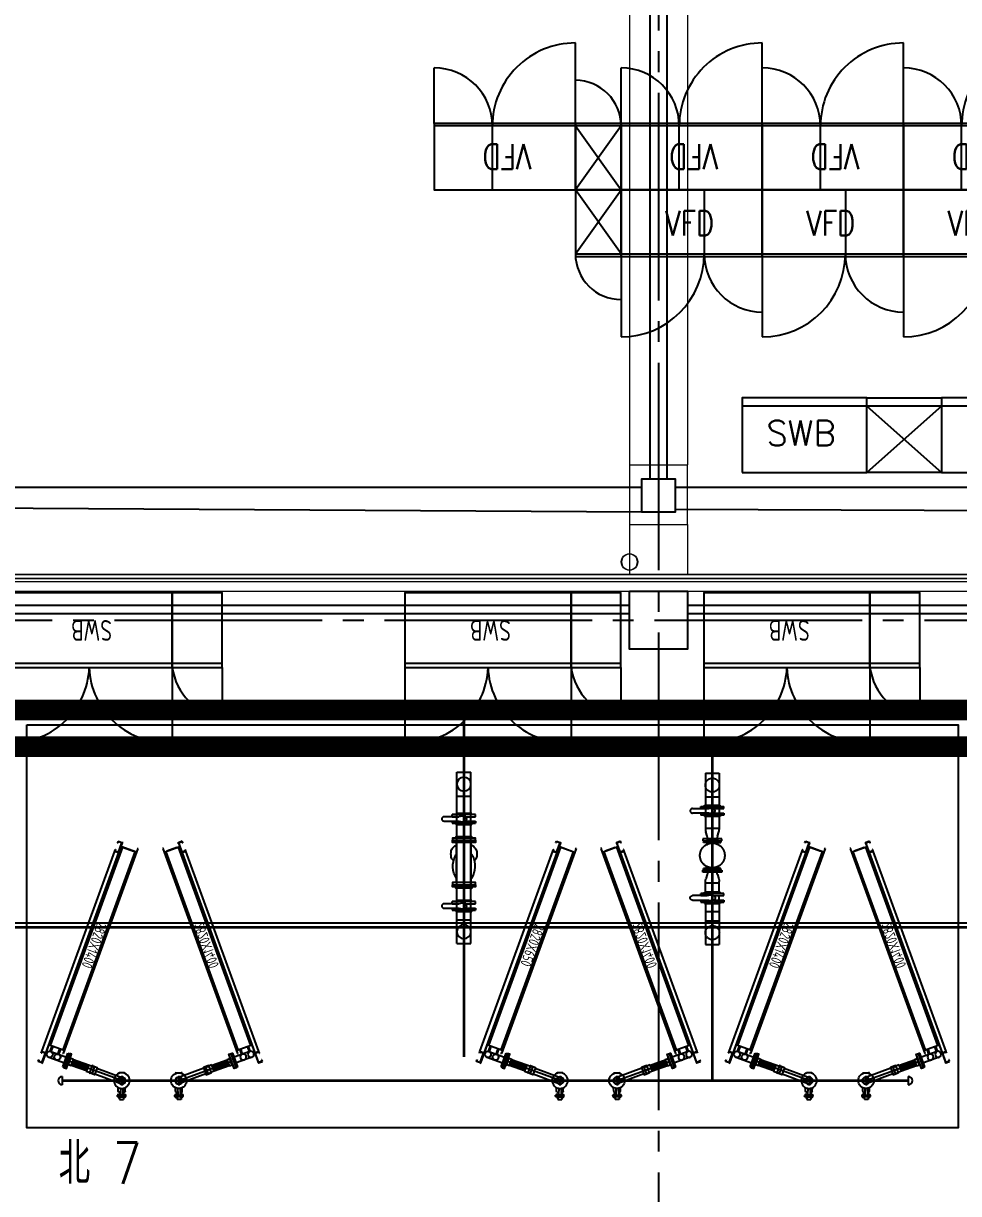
# Model space of a CAD drawing. Extents: x -18489 to 195597, y -1599 to 112111.
# Drawn here: x 8595 to 9721, y 8309 to 9719 of the extents above; entities that cross this region are included whole.
import ezdxf
from ezdxf.enums import TextEntityAlignment as Align

# ---------------------------------------------------------------- set-up
doc = ezdxf.new("R2010")
doc.units = 0
doc.header["$LTSCALE"] = 100
doc.linetypes.add('188K-SM-07-F10-MECH-CR PIPE-Y2257103$0$XFM1Q20-200k$0$CENTER', pattern=[2, 1.25, -0.25, 0.25, -0.25])
doc.linetypes.add('X-S-FAB-L10$0$COL-CEN-LIN', pattern=[3.25, 2.5, -0.25, 0.25, -0.25])
for name, color, linetype in [('188K-SM-03-F10-ARCH-PA-Y2257103$0$K-AREA', 53, 'Continuous'), ('188K-SM-03-F10-ARCH-PA-Y2257103$0$K-P1S-4.2-單抗', 53, 'Continuous'), ('188K-SM-03-F10-ARCH-PA-Y2257103$0$K-岩棉 2hr 7.5-非抗', 53, 'Continuous'), ('188K-SM-03-F10-ELEC-EQ-Y2257103$0$E-PANEL', 255, 'Continuous'), ('188K-SM-03-F10-ELEC-EQ-Y2257103$0$E-PNL-TEXT', 3, 'Continuous'), ('188K-SM-03-F10-ELEC-EQ-Y2257103$0$E-SWB-EQ', 140, 'Continuous'), ('188K-SM-03-F10-ELEC-EQ-Y2257103$0$E-VFD-PNL', 150, 'Continuous'), ('188K-SM-03-F10-ELEC-EQ-Y2257103$0$E-VFD-PNL-FUTURE', 9, 'Continuous'), ('188K-SM-07-F10-MECH-CR PIPE-Y2257103$0$00_AC_CHS_12℃', 4, 'Continuous'), ('188K-SM-07-F10-MECH-CR PIPE-Y2257103$0$00_AC_CHS_20℃', 3, 'Continuous'), ('188K-SM-07-F10-MECH-CR PIPE-Y2257103$0$00_DCC', 7, 'Continuous'), ('188K-SM-07-F10-MECH-CR PIPE-Y2257103$0$00_閥站分組', 1, 'Continuous'), ('188K-SM-07-F10-MECH-CR PIPE-Y2257103$0$XFM1Q20-200k$0$U-PCW-V', 2, 'Continuous'), ('X-S-FAB-L10$0$0-DIM-TXT', 8, 'Continuous'), ('X-S-FAB-L10$0$A-OBJE-MEP', 8, 'Continuous'), ('X-S-FAB-L10$0$A-WALL-EX', 8, 'Continuous'), ('X-S-FAB-L10$0$BLOCK', 8, 'Continuous'), ('X-S-FAB-L10$0$CCL', 8, 'X-S-FAB-L10$0$COL-CEN-LIN'), ('X-S-FAB-L10$0$COL-S', 8, 'Continuous'), ('X-S-FAB-L10$0$S-BEAM-SHOW', 8, 'Continuous'), ('X-S-FAB-L10$0$S-FNDN', 8, 'Continuous'), ('X-S-FAB-L10$0$S-SLAB-SHOW', 8, 'Continuous'), ('X-S-FAB-L10$0$Steel Frame-188K', 8, 'Continuous')]:
    doc.layers.add(name, color=color, linetype=linetype)
doc.styles.add('188K-SM-03-F10-ELEC-EQ-Y2257103$0$aa-txt', font='simplex.shx', dxfattribs={"width": 0.6})
doc.styles.add('188K-SM-03-F10-ELEC-EQ-Y2257103$0$F22P1-SM-03-FB2-PCW-ELEC-EQ-Y2221805$0$E-ST', font='ROMANS.shx', dxfattribs={"bigfont": 'chineset.shx'})
doc.styles.add('188K-SM-03-F10-ELEC-EQ-Y2257103$0$X-F-L25-E-PDP-EQ-200K$0$AA-TXT', font='isocp.shx', dxfattribs={"bigfont": 'chineset.shx'})
doc.styles.add('188K-SM-07-F10-MECH-CR PIPE-Y2257103$0$XFM1Q20-200k$0$12P7-XCM2P10$0$AA-TXT', font='simplex.shx', dxfattribs={"bigfont": 'china.shx'})
doc.styles.add('188K-SM-07-F10-MECH-CR PIPE-Y2257103$0$XFM1Q20-200k$0$aa-txt', font='isocp.shx', dxfattribs={"bigfont": 'chineset.shx'})
doc.styles.add('X-S-FAB-L10$0$CHINA', font='simplex.shx', dxfattribs={"width": 0.75, "bigfont": 'chineset.shx'})
doc.styles.add('X-S-FAB-L10$0$Standard', font='', dxfattribs={"width": 0.8})
doc.styles.add('X-S-FAB-L10$0$TG_NOTE_TEXT', font='simplex.shx', dxfattribs={"width": 0.75, "bigfont": 'chineset.shx'})
doc.styles.get('X-S-FAB-L10$0$Standard').set_extended_font_data('Microsoft JhengHei')

# ---------------------------------------------------------------- blocks, each defined once
blk = doc.blocks.new('X-S-FAB-L10$0$FAB2-L05')
at = {"layer": 'X-S-FAB-L10$0$CCL'}
for p, q in [((-16800, 11005), (-16800, 0)), ((-26880, 9720), (1210, 9720))]:
    blk.add_line(p, q, dxfattribs=at)
at = {"layer": 'X-S-FAB-L10$0$COL-S'}
for points in [[(-16820, 9890), (-16780, 9890), (-16780, 9850), (-16820, 9850)], [(-16835, 9755), (-16765, 9755), (-16765, 9685), (-16835, 9685)]]:
    blk.add_lwpolyline(points, close=True, dxfattribs=at)
blk = doc.blocks.new('X-S-FAB-L10')
at = {"layer": 'X-S-FAB-L10$0$A-OBJE-MEP', "lineweight": 0, "flags": 128}
blk.add_lwpolyline([(9334.5, 9070, 1), (9315.5, 9070, 1)], format="xyb", close=True, dxfattribs=at)
at = {"layer": 'X-S-FAB-L10$0$A-OBJE-MEP', "lineweight": 0}
blk.add_circle((9325, 9070), 10, dxfattribs=at)
at = {"layer": 'X-S-FAB-L10$0$A-WALL-EX', "lineweight": 0}
blk.add_line((7705, 9046.5), (12670, 9046.5), dxfattribs=at)
at = {"layer": 'X-S-FAB-L10$0$A-WALL-EX', "lineweight": 0, "flags": 128}
for points in [[(12670, 9050), (7705, 9050)], [(7705, 9050), (12670, 9050)], [(7705, 9050), (12670, 9050)], [(7705, 9050), (12670, 9050)], [(7705, 9050), (12670, 9050)], [(7705, 9050), (12670, 9050)], [(7705, 9050), (12670, 9050)], [(7705, 9050), (12670, 9050)], [(7705, 9035), (12685, 9035)]]:
    blk.add_lwpolyline(points, dxfattribs=at)
at = {"layer": 'X-S-FAB-L10$0$COL-S'}
for p, q in [((9340, 9170), (9380, 9170)), ((9340, 9130), (9340, 9170)), ((9380, 9170), (9380, 9130)), ((9380, 9130), (9340, 9130)), ((9325, 9035), (9395, 9035)), ((9325, 8965), (9325, 9035)), ((9395, 9035), (9395, 8965)), ((9395, 8965), (9325, 8965))]:
    blk.add_line(p, q, dxfattribs=at)
at = {"layer": 'X-S-FAB-L10$0$S-BEAM-SHOW', "lineweight": 0, "flags": 128}
for points in [[(9325, 9878), (9325, 9187)], [(9395, 9878), (9395, 9187)], [(9325, 9187), (9395, 9187)], [(9325, 9187), (9325, 9115)], [(9395, 9115), (9395, 9187)], [(9325, 9115), (9395, 9115)], [(9325, 9115), (9325, 9055)], [(9395, 9115), (9395, 9055)], [(9325, 9055), (9395, 9055)]]:
    blk.add_lwpolyline(points, dxfattribs=at)
at = {"layer": 'X-S-FAB-L10$0$S-FNDN', "lineweight": 0, "flags": 128}
blk.add_lwpolyline([(11935, 9055), (4350, 9055), (4350, 7470), (9330, 7470), (9330, -55), (11935, -55), (11935, 4530), (11070, 4530), (11070, 5003), (11935, 5003)], close=True, dxfattribs=at)
at = {"layer": 'X-S-FAB-L10$0$S-SLAB-SHOW', "lineweight": 0, "flags": 128}
blk.add_lwpolyline([(8063, 9055), (11917, 9055), (11917, 9950), (8063, 9950)], close=True, dxfattribs=at)
at = {"layer": 'X-S-FAB-L10$0$Steel Frame-188K'}
blk.add_lwpolyline([(10180, 9130), (9380, 9133.226), (9380, 9130), (9340, 9130), (8540, 9134.878), (8540, 9130), (8500, 9130), (7700, 9140), (7700, 9130), (7660, 9130), (7660, 9170), (7670, 9170), (7670, 9396.09), (6850, 9396.09)], dxfattribs=at)
for points in [[(9350, 9904), (8540, 9904), (8540, 9894), (8530, 9894), (8530, 9170), (8540, 9170), (8540, 9160), (9340, 9160), (9340, 9170), (9350, 9170)], [(10190, 9894), (10180, 9894), (10180, 9904), (9370, 9904), (9370, 9170), (9380, 9170), (9380, 9160), (10180, 9160), (10180, 9170), (10190, 9170)]]:
    blk.add_lwpolyline(points, close=True, dxfattribs=at)
at = {"layer": 'X-S-FAB-L10$0$BLOCK'}
blk.add_blockref('X-S-FAB-L10$0$FAB2-L05', (26160, -720), dxfattribs=at)
at = {"style": 'X-S-FAB-L10$0$TG_NOTE_TEXT', "width": 0.5, "flags": 1}
for p in [(7463.301, 9020), (18268.251, 8649), (11197.77, 4800.167), (16485.801, 4800.167), (25420.27, 2635), (13360, 320.001, 0), (7463.301, -33.333)]:
    blk.add_attdef('WH', text='', height=20, dxfattribs=at).set_placement(p, align=Align.BOTTOM_LEFT)
at = {"width": 0.5}
for style, p in [('X-S-FAB-L10$0$TG_NOTE_TEXT', (7585, 9020)), ('X-S-FAB-L10$0$TG_NOTE_TEXT', (18389.95, 8649)), ('X-S-FAB-L10$0$TG_NOTE_TEXT', (11117.5, 4813.5)), ('X-S-FAB-L10$0$TG_NOTE_TEXT', (16607.5, 4813.5)), ('X-S-FAB-L10$0$TG_NOTE_TEXT', (25350, 2635)), ('X-S-FAB-L10$0$Standard', (13129.375, 325.001, 0)), ('X-S-FAB-L10$0$TG_NOTE_TEXT', (7585, -20))]:
    blk.add_attdef('DESC', text='', height=10, dxfattribs=dict(at, style=style)).set_placement(p, align=Align.BOTTOM_LEFT)
for tag, style, p in [('TYPE', 'X-S-FAB-L10$0$TG_NOTE_TEXT', (7619.286, 9020)), ('NO', 'X-S-FAB-L10$0$TG_NOTE_TEXT', (7650.095, 9020)), ('TYPE', 'X-S-FAB-L10$0$TG_NOTE_TEXT', (18424.236, 8649)), ('NO', 'X-S-FAB-L10$0$TG_NOTE_TEXT', (18455.045, 8649)), ('NO', 'X-S-FAB-L10$0$TG_NOTE_TEXT', (11088.595, 4813.5)), ('TYPE', 'X-S-FAB-L10$0$TG_NOTE_TEXT', (11151.786, 4813.5)), ('TYPE', 'X-S-FAB-L10$0$TG_NOTE_TEXT', (16641.786, 4813.5)), ('NO', 'X-S-FAB-L10$0$TG_NOTE_TEXT', (16672.595, 4813.5)), ('NO', 'X-S-FAB-L10$0$TG_NOTE_TEXT', (25313, 2635)), ('TYPE', 'X-S-FAB-L10$0$TG_NOTE_TEXT', (25350, 2635)), ('NO', 'X-S-FAB-L10$0$Standard', (13100, 320.001, 0)), ('TYPE', 'X-S-FAB-L10$0$Standard', (13129.375, 320.001, 0)), ('TYPE', 'X-S-FAB-L10$0$TG_NOTE_TEXT', (7619.286, -20)), ('NO', 'X-S-FAB-L10$0$TG_NOTE_TEXT', (7650.095, -20))]:
    blk.add_attdef(tag, text='', height=10, dxfattribs=dict(at, style=style)).set_placement(p, align=Align.BOTTOM_RIGHT)
at = {"style": 'X-S-FAB-L10$0$TG_NOTE_TEXT', "width": 0.5, "flags": 1}
for rotation, p in [(180, (43, 7480)), (180, (943, 7480)), (90, (24310, 3717.77)), (270, (17080, 1711.699))]:
    blk.add_attdef('WH', text='', height=20, rotation=rotation, dxfattribs=at).set_placement(p, align=Align.BOTTOM_LEFT)
at = {"width": 0.5}
for rotation, style, p in [(180, 'X-S-FAB-L10$0$Standard', (317.625, 7480)), (180, 'X-S-FAB-L10$0$Standard', (1217.625, 7480)), (90, 'X-S-FAB-L10$0$TG_NOTE_TEXT', (24310, 3647.5)), (270, 'X-S-FAB-L10$0$TG_NOTE_TEXT', (17080, 1605))]:
    blk.add_attdef('DESC', text='', height=10, rotation=rotation, dxfattribs=dict(at, style=style)).set_placement(p, align=Align.BOTTOM_LEFT)
for tag, rotation, style, p in [('TYPE', 180, 'X-S-FAB-L10$0$Standard', (317.625, 7480)), ('NO', 180, 'X-S-FAB-L10$0$Standard', (347, 7480)), ('TYPE', 180, 'X-S-FAB-L10$0$Standard', (1217.625, 7480)), ('NO', 180, 'X-S-FAB-L10$0$Standard', (1247, 7480)), ('TYPE', 90, 'X-S-FAB-L10$0$TG_NOTE_TEXT', (24310, 3647.5)), ('NO', 90, 'X-S-FAB-L10$0$TG_NOTE_TEXT', (24310, 3610.5)), ('TYPE', 270, 'X-S-FAB-L10$0$TG_NOTE_TEXT', (17080, 1605)), ('NO', 270, 'X-S-FAB-L10$0$TG_NOTE_TEXT', (17080, 1573))]:
    blk.add_attdef(tag, text='', height=10, rotation=rotation, dxfattribs=dict(at, style=style)).set_placement(p, align=Align.BOTTOM_RIGHT)
at = {"layer": 'X-S-FAB-L10$0$0-DIM-TXT', "style": 'X-S-FAB-L10$0$CHINA', "width": 0.75}
for p in [(667.414, 7855.1, -2689.4), (22627.353, 6728.814), (25644.722, 6728.814), (24778.787, 5569.051), (1118.252, 4980), (417.801, 4594.623), (23874.84, 4355), (22927.43, 4330.122), (23749.869, 3901.367), (417.801, 3765.236), (1118.252, 3730), (417.801, 3115.79), (536.882, 2227.832), (16908.994, 1782.652), (888.445, 880.466), (16977.43, 750), (18878.841, 750), (25641.221, 553.233), (21364.03, 526.894)]:
    blk.add_attdef('HIG', text='', height=80, dxfattribs=at).set_placement(p, align=Align.MIDDLE_LEFT)
blk = doc.blocks.new('188K-SM-03-F10-ELEC-EQ-Y2257103$0$F22P1-SM-03-FB2-PCW-ELEC-EQ-Y2221805$0$進線箱')
for p, q in [((55, -77), (0, 0)), ((0, -77), (55, 0)), ((0, -77), (55, -77))]:
    blk.add_line(p, q)
at = {"color": 8}
blk.add_line((55, -77), (55, -132), dxfattribs=at)
blk.add_lwpolyline([(0, -80), (55, -80), (55, 0), (0, 0)], close=True)
blk.add_arc((55, -77), 55, 180, 270, dxfattribs=at)
blk = doc.blocks.new('188K-SM-03-F10-ELEC-EQ-Y2257103$0$F22P1-SM-03-FB2-PCW-ELEC-EQ-Y2221805$0$VFD 250HP')
for p, q in [((100, 80), (100, 0)), ((0, 3), (170, 3))]:
    blk.add_line(p, q)
at = {"color": 8}
for p, q in [((0, 0), (0, -97)), ((170, 0), (170, -67))]:
    blk.add_line(p, q, dxfattribs=at)
blk.add_lwpolyline([(0, 0), (170, 0), (170, 80), (0, 80)], close=True)
for centre, radius, start, end in [((0, 3), 100, 270, 0), ((170, 3), 70, 180, 270)]:
    blk.add_arc(centre, radius, start, end, dxfattribs=at)
at = {"style": '188K-SM-03-F10-ELEC-EQ-Y2257103$0$F22P1-SM-03-FB2-PCW-ELEC-EQ-Y2221805$0$E-ST', "width": 0.8}
blk.add_text('VFD', height=30, dxfattribs=at).set_placement((82.5, 40), align=Align.MIDDLE)
blk = doc.blocks.new('188K-SM-03-F10-ELEC-EQ-Y2257103$0$E-SWB')
at = {"color": 140}
for p, q in [((60, 90), (60, 180)), ((260, 90), (260, 180)), ((0, 90), (0, 150)), ((60, 85), (0, 85)), ((260, 85), (60, 85))]:
    blk.add_line(p, q, dxfattribs=at)
for points in [[(60, 90), (0, 90), (0, 0), (60, 0)], [(260, 90), (60, 90), (60, 0), (260, 0)]]:
    blk.add_lwpolyline(points, close=True, dxfattribs=at)
for centre, radius, start, end in [((66.7, 86.9), 93.4, 1.9321, 94.0935), ((253.3, 86.9), 93.4, 85.9065, 178.0679), ((-9.6, 80.4), 70.3, 7.8575, 82.1425)]:
    blk.add_arc(centre, radius, start, end, dxfattribs=at)
at = {"color": 140, "style": '188K-SM-03-F10-ELEC-EQ-Y2257103$0$X-F-L25-E-PDP-EQ-200K$0$AA-TXT', "width": 0.8}
blk.add_text('SWB', height=25, dxfattribs=at).set_placement((157.4, 45.4), align=Align.MIDDLE_CENTER)
blk = doc.blocks.new('188K-SM-03-F10-ELEC-EQ-Y2257103$0$SWBD-F-U-480V')
blk.add_line((150, -10), (0, -10))
blk.add_lwpolyline([(0, -90), (150, -90), (150, 0), (0, 0)], close=True)
at = {"layer": '188K-SM-03-F10-ELEC-EQ-Y2257103$0$E-PNL-TEXT', "style": '188K-SM-03-F10-ELEC-EQ-Y2257103$0$aa-txt'}
blk.add_text('SWB', height=30, dxfattribs=at).set_placement((71, -42.5), align=Align.MIDDLE_CENTER)
blk = doc.blocks.new('188K-SM-03-F10-ELEC-EQ-Y2257103')
at = {"layer": '188K-SM-03-F10-ELEC-EQ-Y2257103$0$E-SWB-EQ', "ltscale": 20}
for p, q in [((9700.7, 9257.7), (9610.7, 9177.7)), ((9610.7, 9257.7), (9700.7, 9177.7)), ((9700.7, 9257.7), (9610.7, 9257.7))]:
    blk.add_line(p, q, dxfattribs=at)
blk.add_lwpolyline([(9610.7, 9267.7), (9700.7, 9267.7), (9700.7, 9177.7), (9610.7, 9177.7)], close=True, dxfattribs=at)
at = {"layer": '188K-SM-03-F10-ELEC-EQ-Y2257103$0$E-PANEL', "rotation": 180}
for p in [(8834.5, 9033), (9314.7, 9033), (9674.5, 9033)]:
    blk.add_blockref('188K-SM-03-F10-ELEC-EQ-Y2257103$0$E-SWB', p, dxfattribs=at)
at = {"layer": '188K-SM-03-F10-ELEC-EQ-Y2257103$0$E-SWB-EQ', "ltscale": 20}
for p in [(9460.7, 9267.7), (9700.7, 9267.7)]:
    blk.add_blockref('188K-SM-03-F10-ELEC-EQ-Y2257103$0$SWBD-F-U-480V', p, dxfattribs=at)
at = {"layer": '188K-SM-03-F10-ELEC-EQ-Y2257103$0$E-VFD-PNL', "rotation": 180}
for name, p in [('188K-SM-03-F10-ELEC-EQ-Y2257103$0$F22P1-SM-03-FB2-PCW-ELEC-EQ-Y2221805$0$VFD 250HP', (9484.9, 9598)), ('188K-SM-03-F10-ELEC-EQ-Y2257103$0$F22P1-SM-03-FB2-PCW-ELEC-EQ-Y2221805$0$VFD 250HP', (9654.9, 9598)), ('188K-SM-03-F10-ELEC-EQ-Y2257103$0$F22P1-SM-03-FB2-PCW-ELEC-EQ-Y2221805$0$VFD 250HP', (9824.9, 9598)), ('188K-SM-03-F10-ELEC-EQ-Y2257103$0$F22P1-SM-03-FB2-PCW-ELEC-EQ-Y2221805$0$進線箱', (9314.9, 9518))]:
    blk.add_blockref(name, p, dxfattribs=at)
at = {"layer": '188K-SM-03-F10-ELEC-EQ-Y2257103$0$E-VFD-PNL'}
for name, p in [('188K-SM-03-F10-ELEC-EQ-Y2257103$0$F22P1-SM-03-FB2-PCW-ELEC-EQ-Y2221805$0$進線箱', (9259.9, 9518)), ('188K-SM-03-F10-ELEC-EQ-Y2257103$0$F22P1-SM-03-FB2-PCW-ELEC-EQ-Y2221805$0$VFD 250HP', (9314.9, 9438)), ('188K-SM-03-F10-ELEC-EQ-Y2257103$0$F22P1-SM-03-FB2-PCW-ELEC-EQ-Y2221805$0$VFD 250HP', (9484.9, 9438)), ('188K-SM-03-F10-ELEC-EQ-Y2257103$0$F22P1-SM-03-FB2-PCW-ELEC-EQ-Y2221805$0$VFD 250HP', (9654.9, 9438))]:
    blk.add_blockref(name, p, dxfattribs=at)
at = {"layer": '188K-SM-03-F10-ELEC-EQ-Y2257103$0$E-VFD-PNL-FUTURE', "rotation": 180}
blk.add_blockref('188K-SM-03-F10-ELEC-EQ-Y2257103$0$F22P1-SM-03-FB2-PCW-ELEC-EQ-Y2221805$0$VFD 250HP', (9259.9, 9598), dxfattribs=at)
blk = doc.blocks.new('188K-SM-07-F10-MECH-CR PIPE-Y2257103$0$XFM1P20-200k$0$005')
at = {"layer": '188K-SM-07-F10-MECH-CR PIPE-Y2257103$0$00_DCC'}
h = blk.add_hatch(dxfattribs=at)
h.set_pattern_fill('AR-HBONE', color=60, scale=0.430893, angle=360, style=0)
h.set_pattern_definition([(135, (-2258.2576, -4619.8331), (-8e-16, 2.4374981), [5.1707143, -1.7235714]), (45, (-2259.4764, -4618.6144), (-8e-16, 2.4374981), [5.1707143, -1.7235714])])
h.paths.add_polyline_path([(21.88125, -3.01625), (21.88125, 3.01625), (5.88125, 3.01625), (5.88125, -3.01625)])
edge = h.paths.add_edge_path(flags=17)
edge.add_line((21.88125, 3.01625), (21.88125, -3.01625))
at = {"layer": '188K-SM-07-F10-MECH-CR PIPE-Y2257103$0$00_DCC', "color": 60}
for p, q in [((5.88125, 3.31625), (3, 3.31625)), ((5.88125, 3.31625), (5.88125, -3.31625)), ((21.88125, 3.01625), (5.88125, 3.01625)), ((5.88125, 3.01625), (5.88125, -3.01625)), ((21.88125, 3.31625), (24.7625, 3.31625)), ((21.88125, 3.31625), (21.88125, -3.31625)), ((21.88125, 3.01625), (21.88125, -3.01625)), ((21.88125, -3.01625), (21.88125, 3.01625)), ((28.2625, 3.31625), (24.7625, 3.31625)), ((28.2625, 3.31625), (28.2625, -3.31625)), ((5.88125, -3.31625), (3, -3.31625)), ((21.88125, -3.01625), (5.88125, -3.01625)), ((21.88125, -3.31625), (28.2625, -3.31625)), ((28.2625, -3.31625), (25.38125, -3.31625))]:
    blk.add_line(p, q, dxfattribs=at)
for points in [[(0, -7.6), (0, 7.6), (2.38125, 7.6), (2.38125, -7.6), (0, -7.6)], [(2.38125, 3.8975), (3, 3.8975), (3, -3.8975), (2.38125, -3.8975)]]:
    blk.add_lwpolyline(points, dxfattribs=at)
blk = doc.blocks.new('188K-SM-07-F10-MECH-CR PIPE-Y2257103$0$DCC_配管')
at = {"layer": '188K-SM-07-F10-MECH-CR PIPE-Y2257103$0$00_DCC', "color": 60}
for p, q in [((-64.6, 32.3, 0), (-64.6, 32.3, 0)), ((-63.2, 32.5, 0), (-58.3, 28.6, 0)), ((-73.6, 16.7, 0), (-78, 11.1, 0)), ((-77.8, 15.6, 0), (-75.1, 19, 0)), ((-77.7, 14.1, 0), (-77.2, 13.8, 0)), ((-71.3, 14.9, 0), (-75.6, 9.3, 0)), ((-71.2, 26.7, 0), (-62.1, 19.5, 0)), ((-63, 27.7, 0), (-70.3, 18.5, 0)), ((-36.4, 8.8), (-67.7, 19.6, 0)), ((-66.7, 23.1, 0), (-3.2, 1.1)), ((-34, 15.7), (-65.5, 26.6, 0)), ((-58.2, 27.2, 0), (-58.2, 27.2, 0)), ((-80.7, 9.1, 0), (-82.5, 6.8, 0)), ((-78.8, 3.9, 0), (-82.5, 6.8, 0)), ((-82.4, 11.2, 0), (-81.4, 12.6, 0)), ((-74.5, 5, 0), (-82.4, 11.2, 0)), ((-82.4, 10.5, 0), (-82.1, 10.8, 0)), ((-81.7, 9.8, 0), (-82.3, 10.3, 0)), ((-82.2, 8.1, 0), (-81.9, 8.5, 0)), ((-81.8, 7.8, 0), (-82.2, 8.1, 0)), ((-82.1, 10.3, 0), (-81.9, 10.7, 0)), ((-81.5, 8.2, 0), (-81.9, 8.5, 0)), ((-81.7, 10, 0), (-81.4, 10.3, 0)), ((-81.5, 9.8, 0), (-81.2, 10.1, 0)), ((-81.4, 12.6, 0), (-73.5, 6.3, 0)), ((-80.7, 12.7, 0), (-80.9, 12.4, 0)), ((-80.4, 12.5, 0), (-80.7, 12.2, 0)), ((-77, 6.2, 0), (-80.7, 9.1, 0)), ((-79.8, 12.1, 0), (-80.5, 12.7, 0)), ((-80, 12.1, 0), (-80.2, 11.8, 0)), ((-79.8, 12, 0), (-80, 11.7, 0)), ((-79.4, 8.8, 0), (-79.7, 8.3, 0)), ((-77, 13.5, 0), (-79.1, 10.8, 0)), ((-77, 6.2, 0), (-78.8, 3.9, 0)), ((-78.1, 4.8, 0), (-77.6, 4.5, 0)), ((-77.6, 7.4, 0), (-78, 7, 0)), ((-77.8, 5.2, 0), (-77.3, 4.9, 0)), ((-77.6, 4.5, 0), (-77.3, 4.9, 0)), ((-76.1, 5.6, 0), (-75.9, 5.9, 0)), ((-76.1, 5.4, 0), (-75.4, 4.9, 0)), ((-75.9, 5.4, 0), (-75.7, 5.7, 0)), ((-73.6, 10.8, 0), (-75.7, 8.2, 0)), ((-75.5, 5.1, 0), (-75.2, 5.4, 0)), ((-75.3, 4.9, 0), (-75, 5.2, 0)), ((-74.4, 7.8, 0), (-74.7, 7.4, 0)), ((-74.2, 7.6, 0), (-74.5, 7.3, 0)), ((-74.5, 5, 0), (-73.5, 6.3, 0)), ((-74.2, 7.8, 0), (-73.6, 7.2, 0)), ((-73.8, 7.2, 0), (-74, 6.9, 0)), ((-73.5, 7.1, 0), (-73.8, 6.7, 0)), ((-72.8, 10.3, 0), (-73.3, 10.7, 0)), ((-71.4, 10.5, 0), (-68.7, 13.9, 0)), ((1.2, 3.4), (-1.2, -3.4))]:
    blk.add_line(p, q, dxfattribs=at)
at = {"layer": '188K-SM-07-F10-MECH-CR PIPE-Y2257103$0$00_DCC', "color": 60, "elevation": 0}
for points in [[(-27.6, 14.6), (-33.6, 16.7), (-36.7, 7.8), (-30.7, 5.7)], [(-28.3, 14.8), (-27.6, 14.6), (-30.7, 5.7), (-31.4, 5.9)]]:
    blk.add_lwpolyline(points, dxfattribs=at)
at = {"layer": '188K-SM-07-F10-MECH-CR PIPE-Y2257103$0$00_DCC', "color": 60}
for centre, radius in [((-66.6, 23.1, 0), 9.44), ((-66.6, 23.1, 0), 4.44), ((-66.7, 23.1, 0), 3.65)]:
    blk.add_circle(centre, radius, dxfattribs=at)
for centre, radius, start, end in [((-63.8, 31.7, 0), 1, 51.7097, 141.7097), ((-58.9, 27.9, 0), 1, 321.7097, 51.7097), ((-77.1, 14.9, 0), 1, 141.7097, 231.7097), ((-65.3, 24.9, 0), 2.22, 232.789, 50.6303), ((-82.2, 10.4, 0), 0.143, 154.39, 309.0293), ((-82.2, 10.9, 0), 0.143, 334.39, 51.7097), ((-82, 10.7, 0), 0.143, 334.39, 129.0293), ((-81.7, 10.4, 0), 0.406, 188.1068, 275.3125), ((-81.8, 10.3, 0), 0.406, 8.1068, 95.3125), ((-81.6, 9.9, 0), 0.143, 154.39, 309.0293), ((-81.4, 10.2, 0), 0.143, 334.39, 129.0293), ((-81.1, 10, 0), 0.143, 51.7097, 129.0293), ((-81, 12.5, 0), 0.143, 231.7097, 309.0293), ((-80.8, 12.3, 0), 0.143, 154.39, 309.0293), ((-80.6, 12.6, 0), 0.143, 334.39, 129.0293), ((-80.3, 12.2, 0), 0.406, 188.1068, 275.3125), ((-80.4, 12.1, 0), 0.406, 8.1068, 95.3125), ((-80.1, 11.8, 0), 0.143, 154.39, 309.0293), ((-79.9, 12, 0), 0.143, 334.39, 129.0293), ((-79.9, 11.6, 0), 0.143, 154.39, 231.7097), ((-78.8, 11.8, 0), 1, 231.7097, 321.7097), ((-77.8, 13, 0), 1, 321.7097, 51.7097), ((-76, 5.5, 0), 0.143, 154.39, 309.0293), ((-76, 6, 0), 0.143, 334.39, 51.7097), ((-75.8, 5.8, 0), 0.143, 334.39, 129.0293), ((-75.5, 5.5, 0), 0.406, 188.1068, 275.3125), ((-74.8, 8.7, 0), 1, 141.7097, 231.7097), ((-75.6, 5.3, 0), 0.406, 8.1068, 95.3125), ((-75.3, 5, 0), 0.143, 154.39, 309.0293), ((-75.1, 5.3, 0), 0.143, 334.39, 129.0293), ((-74.9, 5.1, 0), 0.143, 51.7097, 129.0293), ((-74.8, 7.5, 0), 0.143, 231.7097, 309.0293), ((-73.9, 9.9, 0), 1, 51.7097, 141.7097), ((-74.6, 7.4, 0), 0.143, 154.39, 309.0293), ((-74.1, 7.3, 0), 0.406, 188.1068, 275.3125), ((-74.3, 7.6, 0), 0.143, 334.39, 129.0293), ((-74.2, 7.2, 0), 0.406, 8.1068, 95.3125), ((-73.9, 6.9, 0), 0.143, 154.39, 309.0293), ((-73.7, 7.1, 0), 0.143, 334.39, 129.0293), ((-73.7, 6.7, 0), 0.143, 154.39, 231.7097), ((-72.2, 11.1, 0), 1, 231.7097, 321.7097)]:
    blk.add_arc(centre, radius, start, end, dxfattribs=at)
at = {"layer": '188K-SM-07-F10-MECH-CR PIPE-Y2257103$0$00_DCC', "color": 60, "xscale": 1.210111893907765, "yscale": 1.210111893907765, "zscale": 1.210111893907765, "rotation": 160.8548292855056}
blk.add_blockref('188K-SM-07-F10-MECH-CR PIPE-Y2257103$0$XFM1P20-200k$0$005', (0, 0), dxfattribs=at)
blk = doc.blocks.new('188K-SM-07-F10-MECH-CR PIPE-Y2257103$0$DCC-2_2.82x1.4')
at = {"layer": '188K-SM-07-F10-MECH-CR PIPE-Y2257103$0$00_DCC', "color": 4}
for p, q in [((278, 32.1), (260.5, 32.1)), ((260.5, 30.3), (260.5, 32.1)), ((278, 30.3), (260.5, 30.3)), ((265.6, 10.2), (265.6, 30.3)), ((272.9, 10.2), (272.9, 30.3)), ((278, 30.3), (278, 32.1)), ((0, 25), (263, 25.1)), ((0, 24), (0, 25)), ((5, 25), (5, 5)), ((5, 25), (5, 5)), ((5, 23), (259, 23.1)), ((5, 8.6), (5, 21.4)), ((259, 25.1), (259, 5.1)), ((265.6, 20.6), (259, 20.6)), ((265.6, 19.4), (259, 19.4)), ((263, 25.1), (263, 24.1)), ((0, 6), (0, 5)), ((5, 7), (259, 7.1)), ((265.6, 10.8), (259, 10.8)), ((265.6, 9.6), (259, 9.6))]:
    blk.add_line(p, q, dxfattribs=at)
at = {"layer": '188K-SM-07-F10-MECH-CR PIPE-Y2257103$0$00_DCC', "color": 24}
for p, q in [((0, 5), (282, 5.1)), ((282, 5.1), (282, 6.1))]:
    blk.add_line(p, q, dxfattribs=at)
at = {"layer": '188K-SM-07-F10-MECH-CR PIPE-Y2257103$0$00_DCC'}
for p, q in [((0, 0), (0, 5)), ((0, 5), (12.5, 5)), ((2, 0), (0, 0)), ((12.2, 4.7), (0.3, 4.7)), ((0.3, 4.7), (0.3, 0.3)), ((0.3, 0.3), (2, 0.3)), ((2, 0.3), (2, 0)), ((10.5, 0), (10.5, 0.3)), ((10.5, 0.3), (12.2, 0.3)), ((12.5, 0), (10.5, 0)), ((12.2, 0.3), (12.2, 4.7)), ((12.5, 5), (12.5, 0)), ((12.5, 0), (12.5, 5)), ((269.5, 5.1), (269.5, 0.1)), ((269.5, 0.1), (269.5, 5.1)), ((269.5, 5.1), (282, 5.1)), ((271.5, 0.1), (269.5, 0.1)), ((281.7, 4.8), (269.8, 4.8)), ((269.8, 4.8), (269.8, 0.4)), ((269.8, 0.4), (271.5, 0.4)), ((271.5, 0.4), (271.5, 0.1)), ((280, 0.1), (280, 0.4)), ((280, 0.4), (281.7, 0.4)), ((282, 0.1), (280, 0.1)), ((281.7, 0.4), (281.7, 4.8)), ((282, 5.1), (282, 0.1))]:
    blk.add_line(p, q, dxfattribs=at)
at = {"layer": '188K-SM-07-F10-MECH-CR PIPE-Y2257103$0$00_DCC', "color": 3}
for p, q in [((12.5, 5), (269.5, 5.1)), ((269.5, 0.1), (12.5, 0))]:
    blk.add_line(p, q, dxfattribs=at)
at = {"layer": '188K-SM-07-F10-MECH-CR PIPE-Y2257103$0$00_DCC'}
blk.add_lwpolyline([(2, -0.2), (2, 0)], dxfattribs=at)
at = {"layer": '188K-SM-07-F10-MECH-CR PIPE-Y2257103$0$00_DCC', "color": 4}
for centre in [(269.3, 20), (269.3, 10.2)]:
    blk.add_circle(centre, 3.65, dxfattribs=at)
at = {"layer": '188K-SM-07-F10-MECH-CR PIPE-Y2257103$0$00_DCC', "xscale": -1, "rotation": 70.85482928510031}
blk.add_blockref('188K-SM-07-F10-MECH-CR PIPE-Y2257103$0$DCC_配管', (269.3, 32.1), dxfattribs=at)
at = {"layer": '188K-SM-07-F10-MECH-CR PIPE-Y2257103$0$00_DCC', "color": 4, "style": '188K-SM-07-F10-MECH-CR PIPE-Y2257103$0$XFM1Q20-200k$0$aa-txt', "width": 0.8}
blk.add_text('2820X1400', height=12.5, rotation=360, dxfattribs=at).set_placement((127.6, 15.8), align=Align.MIDDLE)
blk = doc.blocks.new('188K-SM-07-F10-MECH-CR PIPE-Y2257103$0$DCC-3_2.82x0.65')
at = {"layer": '188K-SM-07-F10-MECH-CR PIPE-Y2257103$0$00_DCC'}
for p, q in [((-0.7, -1.9), (0, 0)), ((0, 0), (4.7, -1.7)), ((-4.3, -11.7), (-3.6, -9.9)), ((0.4, -13.5), (-4.3, -11.7)), ((-4.3, -11.7), (0.4, -13.4)), ((-3.3, -10), (-3.9, -11.6)), ((-3.9, -11.6), (0.2, -13)), ((-3.6, -9.9), (-3.3, -10)), ((-0.4, -2), (-0.7, -1.9)), ((0.2, -0.4), (-0.4, -2)), ((4.3, -1.9), (0.2, -0.4)), ((0.2, -13), (4.3, -1.9)), ((4.7, -1.7), (0.4, -13.5)), ((-92.9, -255.1), (-92.2, -253.2)), ((-87.5, -255), (-92.2, -253.2)), ((-92.2, -253.2), (-87.5, -255)), ((-96.4, -265), (-95.8, -263.1)), ((-91.7, -266.7), (-96.4, -265)), ((-95.5, -263.2), (-96, -264.8)), ((-96, -264.8), (-91.9, -266.3)), ((-95.8, -263.1), (-95.5, -263.2)), ((-92.6, -255.2), (-92.9, -255.1)), ((-92, -253.7), (-92.6, -255.2)), ((-87.9, -255.2), (-92, -253.7)), ((-91.9, -266.3), (-87.9, -255.2)), ((-87.5, -255), (-91.7, -266.7))]:
    blk.add_line(p, q, dxfattribs=at)
at = {"layer": '188K-SM-07-F10-MECH-CR PIPE-Y2257103$0$00_DCC', "color": 3}
for p, q in [((-92.2, -253.2), (-4.3, -11.7)), ((0.4, -13.4), (-87.5, -255))]:
    blk.add_line(p, q, dxfattribs=at)
at = {"layer": '188K-SM-07-F10-MECH-CR PIPE-Y2257103$0$00_DCC', "color": 24}
for p, q in [((4.7, -1.7), (-91.7, -266.7)), ((-91.7, -266.7), (-90.8, -267))]:
    blk.add_line(p, q, dxfattribs=at)
at = {"layer": '188K-SM-07-F10-MECH-CR PIPE-Y2257103$0$00_DCC', "color": 40}
for p, q in [((4.9, -7.1), (-82, -245.8)), ((19.9, -12.6), (-67, -251.3)), ((23.5, -8.6), (-66.4, -255.7)), ((21.8, -13.3), (3, -6.4)), ((21.8, -13.3), (3, -6.4)), ((5.6, -2.1), (4.7, -1.7)), ((6.4, -7.6), (18.4, -12)), ((22.6, -8.2), (23.5, -8.6)), ((-65.1, -251.9), (-83.9, -245.1)), ((-81.9, -252.9), (-79.6, -246.6)), ((-81.4, -253.1), (-62.5, -260)), ((-80.8, -253.3), (-78.5, -247)), ((-72.7, -256.2), (-70.4, -250)), ((-71.6, -256.7), (-69.3, -250.4)), ((-83.9, -259.9), (-65, -266.8)), ((-66.4, -255.7), (-67.4, -255.4)), ((-66.7, -271.6), (-60.7, -255.2)), ((-65, -272.2), (-59, -255.8)), ((-60.7, -255.2), (-59, -255.8)), ((-66.7, -271.6), (-65, -272.2))]:
    blk.add_line(p, q, dxfattribs=at)
at = {"layer": '188K-SM-07-F10-MECH-CR PIPE-Y2257103$0$00_DCC'}
blk.add_lwpolyline([(-0.8, -1.8), (-0.7, -1.9)], dxfattribs=at)
at = {"layer": '188K-SM-07-F10-MECH-CR PIPE-Y2257103$0$00_DCC', "color": 40}
for centre in [(-82.6, -256.5), (-73.4, -259.9)]:
    blk.add_circle(centre, 3.65, dxfattribs=at)
at = {"layer": '188K-SM-07-F10-MECH-CR PIPE-Y2257103$0$00_DCC', "xscale": -1, "rotation": 320.8337698537623}
blk.add_blockref('188K-SM-07-F10-MECH-CR PIPE-Y2257103$0$DCC_配管', (-62, -264), dxfattribs=at)
at = {"layer": '188K-SM-07-F10-MECH-CR PIPE-Y2257103$0$00_DCC', "color": 40, "style": '188K-SM-07-F10-MECH-CR PIPE-Y2257103$0$XFM1Q20-200k$0$aa-txt', "width": 0.8}
blk.add_text('2820X650', height=12.5, rotation=249.9789, dxfattribs=at).set_placement((-28.8, -125.3), align=Align.MIDDLE)
blk = doc.blocks.new('188K-SM-07-F10-MECH-CR PIPE-Y2257103$0$XFM1Q20-200k$0$BV-150V-T1')
at = {"color": 0, "linetype": 'ByBlock'}
for p, q in [((-5.2, 9.6), (-6.7, 9.6)), ((-6.7, -9.6), (-6.7, 9.6)), ((-2.7, 14), (-5.2, 14)), ((-5.2, -14), (-5.2, 14)), ((2.7, 14), (5.2, 14)), ((5.2, 14), (5.2, -14)), ((5.2, 9.6), (6.7, 9.6)), ((6.7, 9.6), (6.7, -9.6)), ((-5.2, -9.6), (-6.7, -9.6)), ((-2.7, -14), (-5.2, -14)), ((2.7, -8.4), (-2.7, -8.4)), ((2.7, -14), (5.2, -14)), ((5.2, -9.6), (6.7, -9.6))]:
    blk.add_line(p, q, dxfattribs=at)
blk.add_lwpolyline([(-2.7, 7.5), (-2.7, 24, -1), (2.7, 24), (2.7, 7.7, 0.028765), (2.9, 4.2), (3.3, 0.3, -1.044614), (-3.3, 0), (-2.9, 4.1, 0.028765)], format="xyb", close=True, dxfattribs=at)
for points in [[(-2.7, 14), (-2.7, 6.1)], [(2.7, 14), (2.7, 6.3)], [(-2.7, -2), (-2.7, -14)], [(2.7, -2), (2.7, -14)]]:
    blk.add_lwpolyline(points, dxfattribs=at)
blk = doc.blocks.new('188K-SM-07-F10-MECH-CR PIPE-Y2257103$0$XFM1Q20-200k$0$YS-06-B')
at = {"layer": '188K-SM-07-F10-MECH-CR PIPE-Y2257103$0$XFM1Q20-200k$0$U-PCW-V', "color": 0}
for p, q in [((55, 8.9), (6.9, 8.9)), ((55, -8.9), (6.9, -8.9))]:
    blk.add_line(p, q, dxfattribs=at)
for points in [[(18.6, 15.5, 0.133256), (14.6, 14.4, 0.106756), (10.9, 10.9, 0.036777), (9.6, 8.9, 0.036777)], [(28.8, 12.5, 0.064337), (26.3, 14.4, 0.133256), (22.3, 15.5)], [(9.6, -8.9, 0.036777), (10.9, -10.9, 0.106756), (14.6, -14.4, 0.133256), (18.6, -15.5)], [(22.3, -15.5, 0.133256), (26.3, -14.4, 0.064337), (28.8, -12.5, 0.064337)]]:
    blk.add_lwpolyline(points, format="xyb", dxfattribs=at)
for points in [[(1.4, -9.6), (0, -9.6), (0, 9.6), (1.4, 9.6)], [(4, -13.8), (1.4, -13.8), (1.4, 13.8), (4, 13.8), (4, -13.8)], [(4, -13.8), (6.5, -13.8), (6.5, 13.8), (4, 13.8), (4, -13.8)], [(57.5, -13.8), (55, -13.8), (55, 13.8), (57.5, 13.8), (57.5, -13.8)], [(57.5, -13.8), (60, -13.8), (60, 13.8), (57.5, 13.8), (57.5, -13.8)], [(60, -9.6), (61.5, -9.6), (61.5, 9.6), (60, 9.6)]]:
    blk.add_lwpolyline(points, dxfattribs=at)
for centre, radius, start, end in [((20.5, 4.3), 11.3, 80.5245, 99.4755), ((29, 0), 12.1, 121.7693, 132.5173), ((35.2, -14.3), 27.6, 57.3698, 116.9234), ((29, 0), 12.1, 227.4827, 238.2307), ((35.2, 14.3), 27.6, 243.0766, 302.6302), ((20.5, -4.3), 11.3, 260.5245, 279.4755)]:
    blk.add_arc(centre, radius, start, end, dxfattribs=at)
blk = doc.blocks.new('188K-SM-07-F10-MECH-CR PIPE-Y2257103$0$DCC-閥站(入)')
at = {"layer": '188K-SM-07-F10-MECH-CR PIPE-Y2257103$0$00_DCC', "color": 4}
for p, q in [((-8.4, 206.3, 0), (-8.4, 0, 0)), ((-8.4, 206.3), (8.4, 206.3)), ((8.4, 206.3, 0), (8.4, 0, 0)), ((-8.4, 177.7), (8.4, 177.7)), ((8.4, 112, 0), (8.4, 140.6, 0)), ((-8.4, 28.6), (8.4, 28.6)), ((-8.4, 0), (8.4, 0))]:
    blk.add_line(p, q, dxfattribs=at)
at = {"layer": '188K-SM-07-F10-MECH-CR PIPE-Y2257103$0$00_DCC', "color": 4, "linetype": '188K-SM-07-F10-MECH-CR PIPE-Y2257103$0$XFM1Q20-200k$0$CENTER'}
blk.add_line((0, 0, 0), (0, 206.3, 0), dxfattribs=at)
at = {"layer": '188K-SM-07-F10-MECH-CR PIPE-Y2257103$0$00_DCC', "color": 4}
for centre in [(0, 192), (0, 14.3)]:
    blk.add_circle(centre, 8.41, dxfattribs=at)
at = {"layer": '188K-SM-07-F10-MECH-CR PIPE-Y2257103$0$00_DCC', "color": 4, "rotation": 90}
for name, p in [('188K-SM-07-F10-MECH-CR PIPE-Y2257103$0$XFM1Q20-200k$0$BV-150V-T1', (0, 161)), ('188K-SM-07-F10-MECH-CR PIPE-Y2257103$0$XFM1Q20-200k$0$YS-06-B', (0, 77.9)), ('188K-SM-07-F10-MECH-CR PIPE-Y2257103$0$XFM1Q20-200k$0$BV-150V-T1', (0, 56.2))]:
    blk.add_blockref(name, p, dxfattribs=at)
blk = doc.blocks.new('188K-SM-07-F10-MECH-CR PIPE-Y2257103$0$XFM1Q20-200k$0$R6-4')
at = {"layer": '188K-SM-07-F10-MECH-CR PIPE-Y2257103$0$00_DCC', "color": 60}
for p, q in [((-5.7, 0), (5.7, 0)), ((-5.7, 0), (-5.7, -1)), ((-8.4, -14), (-8.4, -12.4)), ((8.4, -14), (-8.4, -14)), ((-6.2, -4.1), (-7.9, -9.3)), ((5.7, 0), (5.7, -1)), ((6.2, -4.1), (7.9, -9.3)), ((8.4, -14), (8.4, -12.4))]:
    blk.add_line(p, q, dxfattribs=at)
for centre, start, end in [((1.6, -12.4), 161.7321, 180), ((-15.7, -1), 341.7321, 0), ((15.7, -1), 180, 198.2679), ((-1.6, -12.4), 0, 18.2679)]:
    blk.add_arc(centre, 10, start, end, dxfattribs=at)
blk = doc.blocks.new('188K-SM-07-F10-MECH-CR PIPE-Y2257103$0$DCC-閥站(出)')
at = {"layer": '188K-SM-07-F10-MECH-CR PIPE-Y2257103$0$00_DCC', "color": 60, "linetype": '188K-SM-07-F10-MECH-CR PIPE-Y2257103$0$XFM1Q20-200k$0$CENTER'}
for p, q in [((-8.4, 206.3, 0), (-8.4, 140.2, 0)), ((-8.4, 206.3, 0), (8.4, 206.3, 0)), ((0, 0), (0, 206.3, 0)), ((8.4, 206.3, 0), (8.4, 140.2, 0)), ((-8.4, 177.7, 0), (8.4, 177.7, 0)), ((-10.8, 124.7, 0), (-0.3, 124.7, 0)), ((-10.8, 124.7, 0), (-10.8, 123.2, 0)), ((-10.8, 123.2, 0), (-0.3, 123.2, 0)), ((-10.7, 123.1, 0), (-10.8, 123.2, 0)), ((-0.3, 123.1, 0), (-10.7, 123.1, 0)), ((-7.8, 124.9, 0), (-0.3, 124.9, 0)), ((-7.8, 124.7, 0), (-7.8, 124.9, 0)), ((-7.3, 122.1, 0), (-7.3, 122.9, 0)), ((-6.7, 121.9, 0), (-0.3, 121.9, 0)), ((7.3, 124.9, 0), (-0.3, 124.9, 0)), ((10.2, 124.7, 0), (-0.3, 124.7, 0)), ((10.2, 123.2, 0), (-0.3, 123.2, 0)), ((-0.3, 123.1, 0), (10.1, 123.1, 0)), ((6.7, 121.9, 0), (-0.3, 121.9, 0)), ((6.7, 121.9, 0), (6.7, 122.9, 0)), ((7.3, 124.7, 0), (7.3, 124.9, 0)), ((10.1, 123.1, 0), (10.2, 123.2, 0)), ((10.2, 124.7, 0), (10.2, 123.2, 0)), ((-10.7, 91.5, 0), (-10.8, 91.4, 0)), ((-10.8, 91.4, 0), (-0.3, 91.4, 0)), ((-10.8, 89.9, 0), (-10.8, 91.4, 0)), ((-10.8, 89.9, 0), (-0.3, 89.9, 0)), ((-0.3, 91.5, 0), (-10.7, 91.5, 0)), ((-7.8, 89.9, 0), (-7.8, 89.7, 0)), ((-7.8, 89.7, 0), (-0.3, 89.7, 0)), ((-7.3, 93, 0), (-7.3, 91.7, 0)), ((6.7, 92.5, 0), (-7.3, 92.5, 0)), ((-0.3, 91.5, 0), (10.1, 91.5, 0)), ((10.2, 91.4, 0), (-0.3, 91.4, 0)), ((10.2, 89.9, 0), (-0.3, 89.9, 0)), ((7.3, 89.7, 0), (-0.3, 89.7, 0)), ((6.7, 92.5, 0), (6.7, 91.7, 0)), ((7.3, 89.9, 0), (7.3, 89.7, 0)), ((10.1, 91.5, 0), (10.2, 91.4, 0)), ((10.2, 89.9, 0), (10.2, 91.4, 0)), ((-8.4, 62.6, 0), (-8.4, 74, 0)), ((8.4, 62.6, 0), (8.4, 74, 0)), ((-8.4, 49.5, 0), (-8.4, 0, 0)), ((8.4, 49.5, 0), (8.4, 0, 0)), ((8.4, 39.5, 0), (-8.4, 39.5, 0)), ((-8.4, 28.6, 0), (8.4, 28.6, 0)), ((-8.4, 0, 0), (8.4, 0, 0))]:
    blk.add_line(p, q, dxfattribs=at)
at = {"layer": '188K-SM-07-F10-MECH-CR PIPE-Y2257103$0$00_DCC', "color": 60, "linetype": '188K-SM-07-F10-MECH-CR PIPE-Y2257103$0$XFM1Q20-200k$0$CENTER', "elevation": 0}
for points in [[(-11.4, 124.9), (11.4, 124.9), (11.4, 127.3), (-11.4, 127.3)], [(-11.4, 89.7), (11.4, 89.7), (11.4, 87.3), (-11.4, 87.3)]]:
    blk.add_lwpolyline(points, close=True, dxfattribs=at)
at = {"layer": '188K-SM-07-F10-MECH-CR PIPE-Y2257103$0$00_DCC', "color": 60, "linetype": '188K-SM-07-F10-MECH-CR PIPE-Y2257103$0$XFM1Q20-200k$0$CENTER'}
for centre, radius in [((0, 192, 0), 8.41), ((0, 107.3, 0), 14.9), ((0, 14.3, 0), 8.41)]:
    blk.add_circle(centre, radius, dxfattribs=at)
for centre, radius, start, end in [((-7.5, 122.9, 0), 0.2, 0, 90), ((-7.4, 120.6, 0), 1.5, 45, 85.3609), ((-7.5, 120.7, 0), 1.5, 345, 45), ((7.5, 120.7, 0), 1.5, 135, 195), ((7.4, 120.6, 0), 1.5, 94.6391, 135), ((6.9, 122.9, 0), 0.2, 90, 180), ((-7.5, 91.7, 0), 0.2, 270, 0), ((-8.4, 94, 0), 1.5, 317.6297, 21.3232), ((6.9, 91.7, 0), 0.2, 180, 270), ((8.4, 94, 0), 1.5, 158.6768, 222.3703)]:
    blk.add_arc(centre, radius, start, end, dxfattribs=at)
for name, p, rotation in [('188K-SM-07-F10-MECH-CR PIPE-Y2257103$0$XFM1Q20-200k$0$BV-150V-T1', (0, 161, 0), 90), ('188K-SM-07-F10-MECH-CR PIPE-Y2257103$0$XFM1Q20-200k$0$R6-4', (0, 126.3, 0), 180)]:
    blk.add_blockref(name, p, dxfattribs=dict(at, rotation=rotation))
at = {"layer": '188K-SM-07-F10-MECH-CR PIPE-Y2257103$0$00_DCC', "color": 60, "linetype": '188K-SM-07-F10-MECH-CR PIPE-Y2257103$0$XFM1Q20-200k$0$CENTER', "xscale": -1}
blk.add_blockref('188K-SM-07-F10-MECH-CR PIPE-Y2257103$0$XFM1Q20-200k$0$R6-4', (0, 88.3, 0), dxfattribs=at)
at = {"layer": '188K-SM-07-F10-MECH-CR PIPE-Y2257103$0$00_DCC', "color": 60, "linetype": '188K-SM-07-F10-MECH-CR PIPE-Y2257103$0$XFM1Q20-200k$0$CENTER', "xscale": -1, "rotation": 90}
blk.add_blockref('188K-SM-07-F10-MECH-CR PIPE-Y2257103$0$XFM1Q20-200k$0$BV-150V-T1', (0, 56.2, 0), dxfattribs=at)
blk = doc.blocks.new('188K-SM-07-F10-MECH-CR PIPE-Y2257103')
at = {"layer": '188K-SM-07-F10-MECH-CR PIPE-Y2257103$0$00_AC_CHS_12℃', "ltscale": 1000, "const_width": 25}
blk.add_lwpolyline([(1851.868, 8891.806), (17554.694, 8891.806), (17554.694, 8533.781), (18869.339, 8533.781), (18869.339, 8210.953), (19145.512, 8210.953), (19145.512, 7193.101), (21593.159, 7193.101), (21593.159, 6074.065)], dxfattribs=at)
at = {"layer": '188K-SM-07-F10-MECH-CR PIPE-Y2257103$0$00_AC_CHS_12℃', "ltscale": 1000, "const_width": 3, "elevation": 0}
blk.add_lwpolyline([(9125.666, 8474.001), (9125.666, 8891.806)], dxfattribs=at)
at = {"layer": '188K-SM-07-F10-MECH-CR PIPE-Y2257103$0$00_AC_CHS_20℃', "ltscale": 1000}
for p, q in [((8641.998, 8450.477, 0), (8641.998, 8440.477, 0)), ((9660.665, 8450.477, 0), (9660.665, 8440.477, 0))]:
    blk.add_line(p, q, dxfattribs=at)
at = {"layer": '188K-SM-07-F10-MECH-CR PIPE-Y2257103$0$00_AC_CHS_20℃', "ltscale": 1000, "const_width": 25}
blk.add_lwpolyline([(1851.868, 8847.601), (17514.253, 8847.601), (17514.253, 8489.576), (18832.722, 8489.576), (18832.722, 8166.748), (19093.353, 8166.748), (19093.353, 7148.896), (21554.57, 7148.896), (21554.57, 6074.065)], dxfattribs=at)
at = {"layer": '188K-SM-07-F10-MECH-CR PIPE-Y2257103$0$00_AC_CHS_20℃', "ltscale": 1000, "const_width": 3, "elevation": 0}
for points in [[(9424.767, 8845.202), (9424.767, 8445.477)], [(8641.998, 8445.477), (9660.665, 8445.477)]]:
    blk.add_lwpolyline(points, dxfattribs=at)
at = {"layer": '188K-SM-07-F10-MECH-CR PIPE-Y2257103$0$00_AC_CHS_20℃', "ltscale": 1000}
for centre, start, end in [((8641.998, 8445.477, 0), 90, 270), ((9660.665, 8445.477, 0), 270, 90)]:
    blk.add_arc(centre, 5, start, end, dxfattribs=at)
at = {"layer": '188K-SM-07-F10-MECH-CR PIPE-Y2257103$0$00_閥站分組', "ltscale": 1000}
blk.add_lwpolyline([(8599.436, 8873.925), (9720.747, 8873.925), (9720.747, 8388.772), (8599.436, 8388.772)], close=True, dxfattribs=at)
at = {"layer": '188K-SM-07-F10-MECH-CR PIPE-Y2257103$0$00_DCC', "xscale": -1}
for name, p, rotation in [('188K-SM-07-F10-MECH-CR PIPE-Y2257103$0$DCC-閥站(入)', (9125.666, 8816.822, 0), 180), ('188K-SM-07-F10-MECH-CR PIPE-Y2257103$0$DCC-2_2.82x1.4', (8786.531, 8733.694), 110.021059431338), ('188K-SM-07-F10-MECH-CR PIPE-Y2257103$0$DCC-2_2.82x1.4', (9314.11, 8733.694), 110.021059431338), ('188K-SM-07-F10-MECH-CR PIPE-Y2257103$0$DCC-2_2.82x1.4', (9613.998, 8733.694), 110.021059431338)]:
    blk.add_blockref(name, p, dxfattribs=dict(at, rotation=rotation))
at = {"layer": '188K-SM-07-F10-MECH-CR PIPE-Y2257103$0$00_DCC', "color": 4}
blk.add_blockref('188K-SM-07-F10-MECH-CR PIPE-Y2257103$0$DCC-閥站(出)', (9424.767, 8609.337, 0), dxfattribs=at)
at = {"layer": '188K-SM-07-F10-MECH-CR PIPE-Y2257103$0$00_DCC', "rotation": 249.978940568662}
for p in [(8709.53, 8733.694), (9536.998, 8733.694)]:
    blk.add_blockref('188K-SM-07-F10-MECH-CR PIPE-Y2257103$0$DCC-2_2.82x1.4', p, dxfattribs=at)
at = {"layer": '188K-SM-07-F10-MECH-CR PIPE-Y2257103$0$00_DCC'}
blk.add_blockref('188K-SM-07-F10-MECH-CR PIPE-Y2257103$0$DCC-3_2.82x0.65', (9237.11, 8733.694), dxfattribs=at)
at = {"layer": '188K-SM-07-F10-MECH-CR PIPE-Y2257103$0$00_閥站分組', "style": '188K-SM-07-F10-MECH-CR PIPE-Y2257103$0$XFM1Q20-200k$0$12P7-XCM2P10$0$AA-TXT', "width": 0.8}
blk.add_text('北 7', height=50, dxfattribs=at).set_placement((8637.718, 8346.079), align=Align.MIDDLE_LEFT)
blk = doc.blocks.new('188K-SM-03-F10-ARCH-PA-Y2257103')
at = {"layer": '188K-SM-03-F10-ARCH-PA-Y2257103$0$K-AREA', "const_width": 3, "elevation": 0}
blk.add_lwpolyline([(1775, 8630), (2595, 8630), (2595, 8545), (2685, 8545), (2685, 8630), (3435, 8630), (3435, 8545), (3525, 8545), (3525, 8630), (4275, 8630), (4275, 8545), (4365, 8545), (4365, 8630), (17585, 8630)], dxfattribs=at)
at = {"layer": '188K-SM-03-F10-ARCH-PA-Y2257103$0$K-P1S-4.2-單抗'}
for p, q in [((15195, 8635, 0), (7525, 8635, 0)), ((15195, 8630, 0), (7525, 8630, 0))]:
    blk.add_line(p, q, dxfattribs=at)
at = {"layer": '188K-SM-03-F10-ARCH-PA-Y2257103$0$K-岩棉 2hr 7.5-非抗'}
for p, q in [((9325, 9017.5, 0), (8555, 9017.5, 0)), ((9325, 9007.5, 0), (8555, 9007.5, 0)), ((10165, 9017.5, 0), (9395, 9017.5, 0)), ((10165, 9007.5, 0), (9395, 9007.5, 0))]:
    blk.add_line(p, q, dxfattribs=at)

msp = doc.modelspace()

# ---------------------------------------------------------------- block references
for name in ['188K-SM-03-F10-ELEC-EQ-Y2257103', 'X-S-FAB-L10']:
    msp.add_blockref(name, (0, 0))

# ---------------------------------------------------------------- next in the draw order: block references
msp.add_blockref('188K-SM-07-F10-MECH-CR PIPE-Y2257103', (0, 0))

# ---------------------------------------------------------------- next in the draw order: block references
msp.add_blockref('188K-SM-03-F10-ARCH-PA-Y2257103', (0, 0))

doc.saveas('drawing.dxf')
